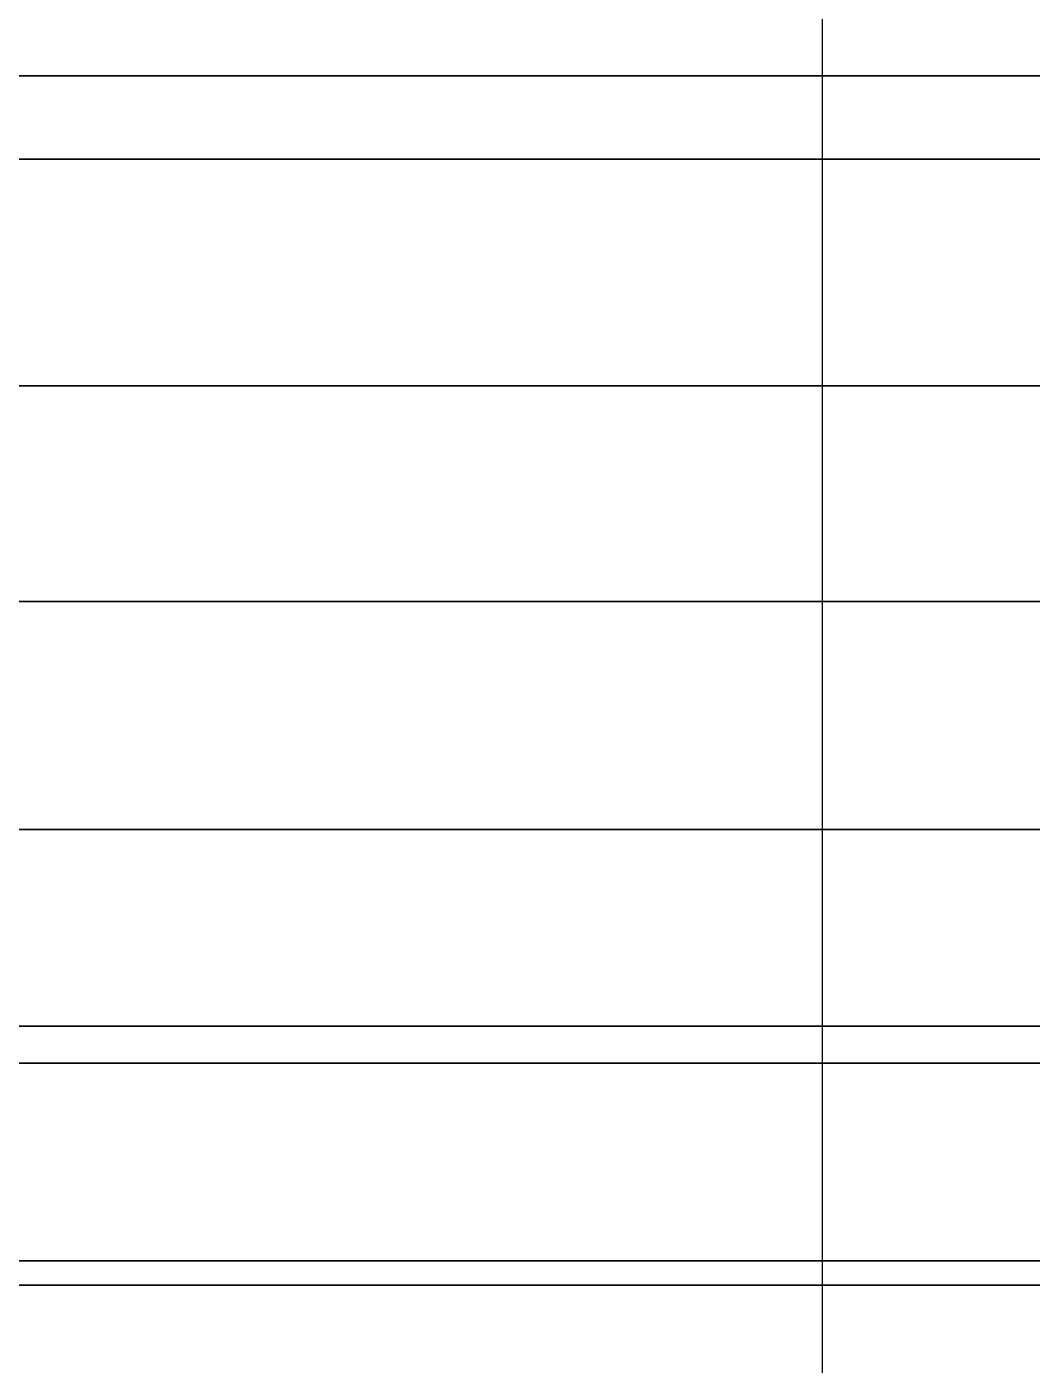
# Model space of a CAD drawing. Extents: x -3500 to 3500, y -3500 to 3500.
# Drawn here: x -238.3 to -69.4, y 1495.6 to 1720.5 of the extents above; entities that cross this region are included whole.
import ezdxf

# ---------------------------------------------------------------- set-up
doc = ezdxf.new("R2010")
doc.units = 0
for name, color, linetype in [('L5D0', 3, 'CONTINUOUS'), ('L5D100', 7, 'CONTINUOUS'), ('L5D99', 4, 'CONTINUOUS')]:
    doc.layers.add(name, color=color, linetype=linetype)

# ---------------------------------------------------------------- blocks, each defined once
blk = doc.blocks.new('ground_main_5')
at = {"layer": 'L5D0'}
for points in [[(534.1035, 1698.2435), (-322.6535, 1698.2435)], [(-322.6535, 1698.2435), (534.1035, 1698.2435)], [(505.7595, 1623.922), (-304.721, 1623.922)], [(-304.721, 1623.922), (505.7595, 1623.922)], [(517.0495, 1552.5415), (-332.521, 1552.5415)], [(-332.521, 1552.5415), (517.0495, 1552.5415)], [(544.6955, 1513.103), (-1675.117, 1513.103)], [(-1675.117, 1513.103), (544.6955, 1513.103)]]:
    blk.add_lwpolyline(points, dxfattribs=at)
blk = doc.blocks.new('TOP_main_5_Cheese_100')
at = {"layer": 'L5D100'}
for points in [[(547.1805, 1712.2545), (-333.2165, 1712.2545), (-333.2305, 1712.2705), (-333.6795, 1712.776), (-334.1315, 1713.279), (-334.5865, 1713.7795), (-335.0445, 1714.277), (-335.5055, 1714.772), (-335.9695, 1715.2645), (-336.4365, 1715.754), (-336.906, 1716.2405), (-337.3785, 1716.7245), (-337.854, 1717.2055), (-338.332, 1717.6835), (-338.813, 1718.159), (-339.297, 1718.6315), (-339.784, 1719.1015), (-340.2735, 1719.568), (-340.7655, 1720.032), (-341.2605, 1720.493), (-341.758, 1720.951)], [(-333.2165, 1712.2545), (547.1805, 1712.2545)], [(-62.5, 1660.152), (-307.096, 1660.152)], [(-307.096, 1660.152), (-62.5, 1660.152)], [(507.168, 1585.6115), (-312.5365, 1585.6115)], [(-312.5365, 1585.6115), (507.168, 1585.6115)], [(-62.5, 1546.3165), (-338.332, 1546.3165)], [(-338.332, 1546.3165), (-62.5, 1546.3165)], [(549.0675, 1509.037), (-1697.585, 1509.037)], [(-1697.585, 1509.037), (549.0675, 1509.037)]]:
    blk.add_lwpolyline(points, dxfattribs=at)
blk = doc.blocks.new('TOP_main_5')
for name in ['ground_main_5', 'TOP_main_5_Cheese_100']:
    blk.add_blockref(name, (0, 0))
blk = doc.blocks.new('TOP_main_5_NoCheese_99')
at = {"layer": 'L5D99'}
blk.add_lwpolyline([(305.585, 1876.91), (-104.6725, 1876.91), (-104.6725, 1313.135), (-197.147, 1313.135), (-197.147, 1113.135), (-1987.009, 1113.135), (-1987.009, 1513.135), (-2134.91, 1513.135), (-2134.91, 1035.82), (-334.901, 1035.82), (-334.901, 413.18), (-592.5135, 413.18), (-592.5135, 213.18), (-1856.7805, 213.18), (-1856.7805, 613.18), (-2134.91, 613.18), (-2134.91, 143.91), (-1520.177, 143.91), (-73.4195, 143.91), (-73.4195, -588.91)], dxfattribs=at)
blk = doc.blocks.new('TOP_main')
for name in ['TOP_main_5', 'TOP_main_5_NoCheese_99']:
    blk.add_blockref(name, (0, 0))

msp = doc.modelspace()

# ---------------------------------------------------------------- block references
msp.add_blockref('TOP_main', (0, 0))

doc.saveas('drawing.dxf')
